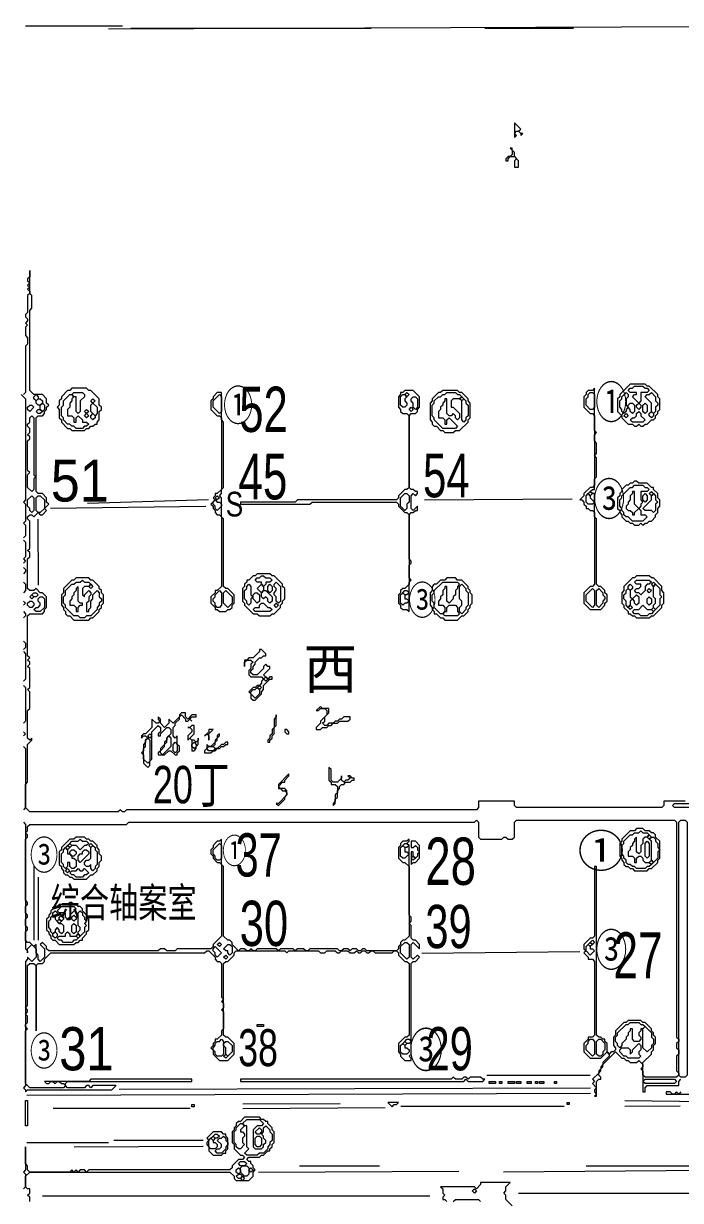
# Model space of a CAD drawing. Extents: x 10 to 1972, y 11 to 1392.
# Drawn here: x 994 to 1306, y 806 to 1364 of the extents above; entities that cross this region are included whole.
import ezdxf

# ---------------------------------------------------------------- set-up
doc = ezdxf.new("R2010")
doc.units = 0
for name, color, linetype, lineweight in [('OCR_TEXT', 6, 'Continuous', 0), ('TEXT_FALLBACK_OUTLINE', 2, 'Continuous', 0), ('TRACE_CURVE', 6, 'Continuous', 0), ('TRACE_STRAIGHT', 5, 'Continuous', 0), ('TRACE_TEXT_SYMBOL', 6, 'Continuous', 0)]:
    doc.layers.add(name, color=color, linetype=linetype, lineweight=lineweight)
doc.styles.add('wqy-unicode', font='wqy-unicode.lff')

msp = doc.modelspace()

# ---------------------------------------------------------------- linework, layer by layer
at = {"layer": 'TEXT_FALLBACK_OUTLINE', "color": 2}
for points in [[(1178, 976), (1178, 973), (1179, 973), (1180, 974), (1181, 973), (1181, 972), (1182, 971), (1181, 970), (1181, 969), (1180, 968), (1179, 969), (1179, 971), (1178, 971), (1178, 965), (1179, 966), (1180, 966), (1182, 968), (1182, 974), (1180, 976)], [(1178, 968), (1179, 969), (1180, 968), (1179, 967)], [(1084, 838), (1081, 835), (1082, 834), (1081, 833), (1081, 832), (1082, 831), (1082, 829), (1084, 827), (1088, 827), (1089, 828), (1090, 828), (1090, 829), (1091, 830), (1091, 835), (1090, 836), (1090, 837), (1089, 837), (1088, 838)], [(1082, 834), (1083, 835), (1084, 834), (1084, 833), (1085, 833), (1086, 832), (1086, 831), (1085, 830), (1083, 830), (1082, 831)], [(1083, 835), (1084, 836), (1085, 835), (1084, 834)], [(1084, 836), (1085, 837), (1086, 837), (1087, 836), (1086, 835), (1085, 835)], [(1088, 835), (1089, 836), (1090, 835), (1090, 834), (1091, 833), (1091, 832), (1090, 831), (1090, 830), (1088, 828), (1086, 828), (1085, 829), (1086, 830), (1087, 830), (1088, 831), (1088, 832), (1086, 834), (1087, 835)]]:
    msp.add_lwpolyline(points, close=True, dxfattribs=at)
at = {"layer": 'TRACE_CURVE', "color": 6}
for points in [[(997, 1247), (997, 1244), (996, 1243), (996, 1242), (997, 1241), (996, 1240), (997, 1239), (996, 1238), (997, 1237), (997, 1236), (996, 1235), (996, 1227), (995, 1226), (995, 1225), (996, 1224), (996, 1223), (995, 1222), (996, 1221), (995, 1220), (995, 1216), (996, 1215), (996, 1212), (995, 1211), (995, 1189), (994, 1188)], [(1002, 1131), (1003, 1131), (1005, 1133), (1004, 1134), (1006, 1136), (1005, 1137), (1005, 1139), (1003, 1141), (1001, 1141), (1000, 1142), (1000, 1177), (1001, 1178), (1003, 1178), (1004, 1179), (1004, 1180), (1005, 1181), (1005, 1182), (1006, 1183), (1005, 1184), (1005, 1186), (1003, 1188), (999, 1188), (997, 1190), (997, 1228), (998, 1229), (998, 1235), (997, 1236), (997, 1247)], [(1175, 1190), (1174, 1189), (1173, 1189), (1173, 1188), (1172, 1187), (1172, 1182), (1173, 1181), (1173, 1180), (1174, 1179), (1176, 1179), (1177, 1178), (1177, 1144), (1176, 1143), (1175, 1143), (1172, 1140), (1172, 1139), (1171, 1138), (1124, 1138), (1123, 1137), (1097, 1137), (1097, 1136), (1130, 1136), (1131, 1137), (1171, 1137), (1172, 1136), (1172, 1135), (1175, 1132), (1176, 1132), (1177, 1131), (1177, 1098), (1175, 1096), (1174, 1096), (1173, 1095), (1173, 1094), (1172, 1093), (1172, 1089), (1173, 1088), (1173, 1087), (1174, 1086), (1176, 1086), (1177, 1085), (1177, 1099), (1178, 1100), (1177, 1101), (1177, 1107), (1178, 1108), (1178, 1109), (1177, 1110), (1177, 1131), (1178, 1132), (1179, 1132), (1180, 1133), (1181, 1133), (1181, 1135), (1179, 1133), (1178, 1134), (1178, 1140), (1179, 1141), (1180, 1140), (1181, 1141), (1181, 1142), (1180, 1142), (1179, 1143), (1178, 1143)], [(1178, 1143), (1177, 1144), (1177, 1178), (1178, 1179), (1180, 1179), (1181, 1180), (1181, 1181), (1182, 1182), (1182, 1187), (1179, 1190), (1175, 1190)], [(993, 1188), (995, 1186), (995, 1138), (994, 1137)], [(994, 1137), (995, 1136), (995, 1128), (994, 1127), (995, 1126), (995, 1121), (994, 1120)], [(1308, 995), (1298, 995), (1298, 993), (1297, 992), (1228, 992), (1227, 993), (1227, 995), (1210, 995), (1210, 992), (1209, 991), (1043, 991), (1042, 990), (1041, 990), (1040, 991), (1039, 990), (997, 990), (995, 992), (995, 1003), (996, 1004), (996, 1022), (998, 1024), (998, 1025), (997, 1024), (996, 1025), (996, 1038), (997, 1039), (997, 1047), (996, 1048), (997, 1049), (997, 1058), (996, 1059), (997, 1060), (997, 1061), (996, 1062), (997, 1063), (996, 1064), (996, 1083), (997, 1084), (1003, 1084), (1004, 1085), (1004, 1086), (1005, 1087), (1005, 1092), (1003, 1094), (1002, 1094), (1000, 1096), (999, 1095), (997, 1095), (996, 1096), (996, 1110), (997, 1111), (997, 1113), (996, 1114), (997, 1115), (997, 1128), (996, 1129), (996, 1130), (997, 1131), (998, 1131), (999, 1130), (1001, 1132), (1002, 1131)], [(994, 1119), (995, 1118), (995, 1111), (994, 1110), (995, 1109), (994, 1108)], [(994, 1106), (995, 1105), (995, 1104), (994, 1103)], [(994, 1099), (995, 1098), (995, 1095), (994, 1094)], [(994, 1090), (995, 1089), (994, 1088)], [(994, 1085), (995, 1084), (995, 1083), (994, 1082)], [(994, 1071), (995, 1070), (995, 1068), (994, 1067)], [(994, 1066), (995, 1065), (995, 1053), (994, 1052)], [(994, 1050), (995, 1049), (995, 1033), (994, 1032)], [(994, 1028), (995, 1027), (994, 1026)], [(994, 1021), (995, 1020), (995, 992), (994, 991)], [(994, 985), (995, 984), (995, 925), (996, 924), (996, 923), (996, 925), (998, 927), (1000, 925), (1000, 921), (998, 919), (996, 921), (996, 920), (995, 919), (995, 860), (994, 859)], [(995, 936), (995, 939), (996, 940), (996, 941), (995, 942), (995, 945), (996, 946), (996, 947), (995, 948), (995, 977), (996, 978), (996, 979), (995, 980), (996, 981), (996, 983), (997, 984), (1043, 984), (1044, 985), (1208, 985), (1209, 986), (1210, 985), (1210, 978), (1211, 977), (1221, 977), (1222, 978), (1223, 978), (1224, 977), (1226, 977), (1227, 978), (1227, 985), (1228, 986), (1303, 986), (1304, 985), (1304, 883), (1305, 882), (1305, 881), (1304, 880), (1304, 878), (1305, 877), (1305, 875), (1304, 874), (1304, 867), (1305, 866), (1305, 865), (1304, 864), (1289, 864), (1288, 865), (1288, 871), (1292, 875), (1292, 876), (1293, 877), (1293, 879), (1294, 880), (1294, 883), (1293, 884), (1293, 885), (1292, 886), (1292, 887), (1289, 890), (1288, 890), (1287, 891), (1281, 891), (1280, 890), (1279, 890)], [(1124, 925), (1123, 924), (1122, 925), (1116, 925), (1115, 924), (1114, 925), (1105, 925), (1104, 924), (1103, 924), (1102, 925), (1101, 924), (1100, 924), (1099, 925), (1097, 925), (1096, 924), (1093, 927), (1093, 928), (1092, 929), (1091, 929), (1089, 931), (1089, 964), (1088, 965), (1088, 977), (1087, 976), (1086, 976), (1084, 974), (1084, 973), (1083, 972), (1083, 970), (1084, 969), (1084, 968), (1086, 966), (1087, 966), (1088, 965), (1088, 931), (1084, 927), (1084, 926), (1083, 925), (1067, 925), (1066, 924), (1062, 924), (1061, 925), (1059, 925), (1058, 924), (1006, 924), (1005, 925), (1005, 926), (1003, 928), (1002, 927), (1004, 925), (1004, 921), (1002, 919), (1001, 920), (1001, 922), (1000, 923), (1000, 927), (999, 926), (997, 928), (996, 928), (995, 929), (995, 933), (996, 934), (996, 935), (995, 936)], [(1173, 874), (1175, 872), (1178, 872), (1178, 873), (1177, 874), (1178, 875), (1178, 918), (1179, 919), (1180, 919), (1182, 921), (1181, 922), (1179, 920), (1178, 921), (1178, 927), (1179, 928), (1182, 925), (1182, 927), (1180, 929), (1179, 929), (1178, 930), (1178, 936), (1177, 937), (1178, 938), (1178, 940), (1177, 941), (1177, 974), (1176, 975), (1177, 976), (1177, 977), (1176, 976), (1174, 976), (1173, 975), (1173, 974), (1172, 973), (1172, 968), (1174, 966), (1175, 966), (1177, 964), (1177, 931), (1175, 929), (1174, 929), (1173, 928), (1173, 927), (1172, 926), (1172, 925), (1171, 924), (1157, 924), (1156, 925), (1155, 925), (1154, 924), (1153, 924), (1152, 925), (1150, 925), (1149, 924), (1148, 925), (1146, 925), (1145, 924), (1144, 924), (1143, 925), (1130, 925), (1129, 924), (1128, 924), (1127, 925), (1124, 925)], [(1279, 890), (1275, 886), (1275, 884), (1274, 883), (1274, 879), (1275, 878), (1275, 877), (1274, 876), (1273, 876), (1272, 875), (1271, 876), (1271, 880), (1270, 881), (1270, 882), (1269, 882), (1268, 883), (1267, 883), (1266, 884), (1266, 964), (1265, 964), (1265, 931), (1264, 930), (1263, 930), (1260, 927), (1260, 925), (1261, 924), (1260, 923), (1262, 921), (1262, 920), (1264, 920), (1265, 919), (1265, 884), (1264, 883), (1262, 883), (1262, 882), (1260, 880), (1260, 876), (1263, 873), (1268, 873), (1271, 876), (1272, 875), (1272, 874), (1269, 871), (1269, 870), (1268, 869), (1268, 868), (1267, 867), (1267, 866), (1264, 863), (1265, 862), (1264, 861), (1266, 859), (1265, 858), (1265, 857), (1266, 856), (1265, 855), (1266, 855), (1266, 862), (1267, 863), (1268, 863), (1268, 864), (1267, 865), (1267, 866), (1268, 867)], [(1027, 860), (1026, 859), (1025, 860), (1024, 860), (1023, 859), (1015, 859), (1014, 860), (1014, 861), (1015, 862), (1074, 862), (1074, 863), (1026, 863), (1025, 862), (1004, 862), (1005, 861), (1006, 861), (1007, 862), (1008, 862), (1009, 861), (1010, 862), (1011, 862), (1012, 861), (1013, 861), (1014, 860), (1013, 859), (997, 859), (995, 861), (995, 886), (996, 887), (995, 888), (995, 889), (996, 890), (996, 893), (995, 894), (996, 895), (996, 896), (995, 897), (996, 898), (996, 917), (997, 918), (999, 918), (1000, 917), (1000, 886), (1000, 917), (1001, 918), (1003, 918), (1004, 919), (1004, 920), (1007, 923), (1080, 923), (1081, 924), (1082, 924), (1085, 921), (1085, 920), (1086, 919), (1087, 919), (1088, 918), (1088, 902), (1089, 901), (1088, 900), (1089, 899), (1089, 897), (1088, 896), (1089, 895)], [(1089, 895), (1089, 887), (1088, 886), (1088, 884), (1086, 882), (1085, 882), (1085, 881), (1084, 880), (1084, 879), (1083, 878), (1084, 877), (1084, 875), (1087, 872), (1091, 872), (1094, 875), (1094, 880), (1091, 883), (1090, 883), (1089, 884), (1089, 918), (1090, 919), (1091, 919), (1094, 922), (1094, 923), (1095, 924), (1118, 924), (1119, 923), (1120, 924), (1134, 924), (1135, 923), (1137, 923), (1138, 924), (1142, 924), (1143, 923), (1144, 923), (1145, 924), (1148, 924), (1149, 923), (1151, 923), (1152, 924), (1153, 923), (1154, 923), (1155, 924), (1156, 924), (1157, 923), (1158, 923), (1159, 924), (1160, 924), (1161, 923), (1169, 923), (1170, 924), (1171, 924), (1172, 923), (1172, 922), (1175, 919), (1176, 919), (1177, 918), (1177, 884), (1176, 883), (1175, 883), (1172, 880), (1172, 876), (1173, 875), (1173, 874)], [(1268, 867), (1268, 868), (1269, 869), (1269, 870), (1275, 876), (1278, 873), (1279, 873), (1280, 872), (1281, 872), (1282, 871), (1285, 871), (1286, 872), (1288, 870), (1288, 869), (1287, 868), (1288, 867), (1288, 857), (1289, 857), (1289, 859), (1290, 860), (1305, 860), (1305, 862), (1306, 863)], [(994, 859), (995, 858), (995, 857), (996, 858), (1036, 858), (1038, 860), (1027, 860)], [(1306, 857), (1305, 856), (1304, 857), (1303, 856), (1302, 856), (1301, 857), (1299, 857), (1299, 856), (1319, 856)]]:
    msp.add_lwpolyline(points, dxfattribs=at)
for points in [[(1265, 1191), (1264, 1190), (1262, 1190), (1261, 1189), (1261, 1188), (1260, 1187), (1260, 1182), (1263, 1179), (1264, 1179), (1265, 1178), (1265, 1145), (1264, 1144), (1263, 1144), (1260, 1141), (1260, 1140), (1258, 1138), (1259, 1138), (1260, 1137), (1260, 1136), (1261, 1135), (1261, 1134), (1262, 1134), (1263, 1133), (1264, 1133), (1265, 1132), (1265, 1098), (1264, 1097), (1263, 1097), (1260, 1094), (1260, 1089), (1263, 1086), (1268, 1086), (1270, 1088), (1270, 1089), (1271, 1090), (1271, 1093), (1270, 1094), (1270, 1095), (1268, 1097), (1267, 1097), (1266, 1098), (1266, 1129), (1265, 1130), (1265, 1141), (1264, 1141), (1263, 1142), (1264, 1143), (1265, 1143), (1265, 1148), (1266, 1149), (1266, 1158), (1265, 1159), (1266, 1160), (1266, 1165), (1265, 1166), (1265, 1169), (1266, 1170), (1265, 1171)], [(999, 1187), (1000, 1188), (1001, 1187), (1001, 1186), (1000, 1185), (999, 1186)], [(1000, 1185), (1001, 1186), (1002, 1186), (1003, 1185), (1003, 1184), (1002, 1183), (1001, 1183), (1000, 1184)], [(1086, 1189), (1084, 1187), (1084, 1186), (1083, 1185), (1083, 1181), (1086, 1178), (1087, 1178), (1088, 1177), (1088, 1143), (1086, 1141), (1085, 1141), (1085, 1140), (1084, 1139), (1085, 1138), (1083, 1136), (1084, 1135), (1084, 1134), (1085, 1133), (1085, 1132), (1086, 1131), (1087, 1131), (1088, 1130), (1088, 1097), (1086, 1095), (1085, 1095), (1085, 1094), (1083, 1092), (1083, 1089), (1085, 1087), (1085, 1086), (1086, 1086), (1087, 1085), (1090, 1085), (1091, 1086), (1092, 1086), (1093, 1087), (1093, 1088), (1094, 1089), (1094, 1093), (1091, 1096), (1090, 1096), (1089, 1097), (1089, 1129), (1088, 1130), (1088, 1139), (1087, 1140), (1088, 1141), (1088, 1143), (1089, 1144), (1089, 1175), (1088, 1176), (1088, 1189)], [(1087, 1188), (1088, 1187), (1088, 1180), (1087, 1179), (1084, 1182), (1084, 1185)], [(1173, 1187), (1174, 1188), (1175, 1188), (1176, 1187), (1175, 1186), (1175, 1185), (1176, 1184), (1176, 1183), (1175, 1182), (1174, 1182), (1173, 1183)], [(1175, 1188), (1176, 1189), (1177, 1188), (1176, 1187)], [(1178, 1186), (1179, 1187), (1180, 1187), (1181, 1186), (1181, 1182), (1180, 1181), (1179, 1182), (1179, 1184), (1178, 1185)], [(1262, 1188), (1263, 1189), (1264, 1189), (1265, 1188), (1265, 1182), (1264, 1181), (1263, 1181), (1261, 1183), (1261, 1186), (1262, 1187)], [(996, 1182), (997, 1183), (998, 1183), (999, 1182), (997, 1180), (996, 1181)], [(1000, 1180), (1001, 1181), (1002, 1181), (1003, 1180), (1002, 1179), (1001, 1179)], [(1002, 1183), (1003, 1184), (1004, 1183), (1004, 1181), (1003, 1180), (1002, 1181)], [(1177, 1181), (1178, 1182), (1179, 1181), (1178, 1180)], [(997, 1177), (998, 1178), (999, 1177), (999, 1150), (1000, 1149), (999, 1148), (999, 1143), (998, 1142), (996, 1144), (996, 1150), (997, 1151), (996, 1152), (996, 1166), (997, 1167), (997, 1168), (996, 1169), (997, 1170), (997, 1172), (996, 1173), (996, 1174), (997, 1175)], [(998, 1140), (999, 1139), (999, 1133), (998, 1132), (997, 1133), (997, 1134), (996, 1135), (996, 1138)], [(1000, 1139), (1001, 1140), (1002, 1140), (1004, 1138), (1004, 1134), (1002, 1132), (1001, 1132), (1000, 1133)], [(1085, 1139), (1086, 1140), (1087, 1139), (1086, 1138)], [(1175, 1141), (1176, 1141), (1177, 1140), (1177, 1137), (1176, 1136), (1176, 1134), (1175, 1133), (1173, 1135), (1173, 1139)], [(1261, 1140), (1262, 1141), (1263, 1140), (1263, 1139), (1265, 1137), (1264, 1136), (1262, 1136), (1261, 1137)], [(1262, 1141), (1263, 1142), (1264, 1141), (1263, 1140)], [(1084, 1137), (1085, 1138), (1086, 1137), (1087, 1137), (1088, 1136), (1088, 1135), (1086, 1133), (1085, 1134), (1085, 1135), (1084, 1136)], [(1087, 1095), (1088, 1094), (1088, 1088), (1087, 1087), (1086, 1087), (1085, 1088), (1085, 1089), (1084, 1090), (1084, 1091), (1085, 1092), (1085, 1093)], [(1089, 1094), (1090, 1095), (1093, 1092), (1093, 1089), (1091, 1087), (1089, 1089)], [(1174, 1094), (1175, 1095), (1176, 1095), (1177, 1094), (1176, 1093), (1175, 1093)], [(1264, 1096), (1265, 1095), (1265, 1088), (1264, 1087), (1261, 1090), (1261, 1093)], [(1266, 1095), (1267, 1096), (1269, 1094), (1269, 1093), (1270, 1092), (1270, 1091), (1269, 1090), (1269, 1089), (1267, 1087), (1266, 1088)], [(996, 1089), (997, 1090), (998, 1090), (999, 1089), (999, 1088), (998, 1087), (997, 1087), (996, 1088)], [(997, 1092), (998, 1093), (999, 1092), (998, 1091)], [(998, 1093), (999, 1094), (1000, 1094), (1001, 1093), (1000, 1092), (999, 1092)], [(1001, 1091), (1002, 1092), (1003, 1092), (1004, 1091), (1004, 1087), (1002, 1085), (1000, 1085), (999, 1086), (1000, 1087), (1001, 1087), (1002, 1088), (1002, 1089), (1001, 1090)], [(1173, 1093), (1174, 1094), (1175, 1093), (1175, 1091), (1176, 1091), (1177, 1090), (1176, 1089), (1175, 1089), (1174, 1088), (1173, 1089)], [(1302, 993), (1303, 994), (1311, 994), (1312, 993), (1311, 992), (1303, 992)], [(1305, 985), (1306, 986), (1308, 986), (1309, 985), (1309, 865), (1308, 864), (1306, 864), (1305, 865)], [(1087, 975), (1088, 974), (1088, 968), (1087, 967), (1086, 967), (1085, 968), (1085, 969), (1084, 970), (1084, 972)], [(1173, 973), (1174, 974), (1175, 973), (1175, 971), (1176, 971), (1177, 970), (1175, 968), (1174, 968), (1173, 969)], [(1174, 974), (1175, 975), (1176, 975), (1177, 974), (1176, 973), (1175, 973)], [(1086, 927), (1087, 928), (1088, 927), (1087, 926)], [(1175, 928), (1176, 928), (1177, 927), (1177, 921), (1176, 920), (1173, 923), (1173, 926)], [(1262, 927), (1263, 928), (1264, 927), (1263, 926)], [(1263, 928), (1264, 929), (1265, 928), (1264, 927)], [(1084, 925), (1085, 926), (1088, 923), (1086, 921), (1085, 922), (1085, 923), (1084, 924)], [(1091, 927), (1092, 927), (1093, 926), (1093, 923), (1092, 922), (1091, 923), (1091, 924), (1090, 924), (1089, 925)], [(1089, 921), (1090, 922), (1091, 921), (1090, 920)], [(1261, 926), (1262, 927), (1263, 926), (1263, 925), (1264, 925), (1265, 924), (1263, 922), (1261, 924)], [(1281, 889), (1282, 890), (1286, 890), (1287, 889), (1288, 889), (1289, 888), (1288, 887), (1287, 887), (1287, 886), (1286, 885), (1286, 884), (1287, 883), (1287, 882), (1286, 881), (1284, 881), (1283, 882), (1283, 887), (1282, 887), (1282, 886), (1281, 885), (1281, 884), (1280, 883), (1280, 882), (1278, 880), (1278, 879), (1277, 878), (1276, 879), (1276, 880), (1275, 881), (1275, 883), (1276, 884), (1276, 885), (1280, 889)], [(1288, 887), (1289, 888), (1292, 885), (1292, 883), (1293, 882), (1293, 880), (1292, 879), (1292, 878), (1290, 876), (1288, 878)], [(1087, 881), (1088, 882), (1089, 881), (1089, 875), (1088, 874), (1086, 874), (1085, 875), (1085, 876), (1084, 877), (1084, 878), (1085, 879), (1085, 880), (1086, 881)], [(1089, 880), (1090, 881), (1091, 881), (1093, 879), (1093, 876), (1091, 874), (1090, 875), (1090, 878), (1089, 879)], [(1173, 879), (1174, 880), (1175, 879), (1175, 878), (1176, 878), (1177, 877), (1177, 876), (1176, 875), (1174, 875), (1173, 876)], [(1174, 880), (1175, 881), (1176, 880), (1175, 879)], [(1175, 881), (1176, 882), (1177, 882), (1178, 881), (1177, 880), (1176, 880)], [(1262, 881), (1263, 882), (1264, 882), (1265, 881), (1265, 875), (1264, 874), (1261, 877), (1261, 879), (1262, 880)], [(1266, 881), (1267, 882), (1268, 882), (1270, 880), (1270, 877), (1269, 876), (1269, 875), (1268, 874), (1267, 874), (1266, 875)], [(1286, 880), (1287, 879), (1287, 877), (1286, 876), (1286, 875), (1287, 874), (1286, 873), (1281, 873), (1280, 874), (1279, 874), (1277, 876), (1277, 877), (1278, 878), (1281, 878), (1282, 877), (1282, 875), (1283, 876), (1283, 877)], [(1089, 874), (1090, 875), (1091, 874), (1090, 873)], [(1288, 862), (1289, 863), (1303, 863), (1304, 862), (1303, 861), (1289, 861)]]:
    msp.add_lwpolyline(points, close=True, dxfattribs=at)
at = {"layer": 'TRACE_STRAIGHT', "color": 5}
for p, q in [((1034.38, 1361.64), (1720.64, 1364.16)), ((995, 1363), (1041, 1363)), ((1045, 1362), (1159, 1362)), ((1213, 1362), (1255, 1362)), ((1006.87, 1134.17), (1080.64, 1135.08)), ((1024.37, 1136.53), (1081.86, 1138.23)), ((1184.36, 1138.13), (1254.37, 1138.62)), ((1000.87, 1128.88), (1000.97, 1097.62)), ((999, 964), (999, 929)), ((1001, 959), (1001, 929)), ((1183.12, 922.82), (1258.13, 923.63)), ((1214, 865), (1263, 865)), ((995.62, 855.47), (1263.12, 856.42)), ((1039.37, 858.29), (1263.12, 859)), ((1008.12, 849.32), (1073.13, 849.35)), ((1098.12, 851.35), (1144.38, 851.45)), ((1098.12, 849.22), (1165.64, 849.67)), ((1173.12, 850.21), (1250.62, 850.32)), ((1279.37, 852.89), (1319.37, 852.5)), ((1279.37, 850.23), (1305.63, 850.35)), ((995.62, 832.99), (1034.38, 833.08)), ((1036.87, 834.15), (1079.38, 834.12)), ((1018.12, 830.92), (1079.38, 831.2)), ((1125, 822), (1163, 822)), ((1261, 822), (1325, 822)), ((1105.62, 818.98), (1200.62, 819.48)), ((1221.86, 819.03), (1349.38, 820.06)), ((1003.12, 807.72), (1186.87, 807.74)), ((1229, 809), (1328, 809))]:
    msp.add_line(p, q, dxfattribs=at)
at = {"layer": 'TRACE_TEXT_SYMBOL', "color": 6}
for points in [[(1227, 1317), (1227, 1310), (1228, 1311), (1227, 1312), (1228, 1313), (1229, 1313), (1230, 1312), (1230, 1311), (1231, 1312), (1230, 1312), (1229, 1313), (1230, 1314)], [(1225, 1305), (1226, 1304), (1226, 1302), (1225, 1301), (1224, 1301), (1223, 1300), (1223, 1299), (1224, 1299), (1224, 1300), (1225, 1301), (1227, 1301), (1228, 1300), (1227, 1299), (1227, 1296), (1229, 1296), (1229, 1299), (1227, 1301), (1227, 1303), (1226, 1304), (1226, 1305)], [(1017, 1191), (1016, 1190), (1015, 1190), (1012, 1187), (1012, 1186), (1011, 1185), (1011, 1183), (1010, 1182), (1011, 1181), (1011, 1177), (1012, 1176), (1012, 1175), (1015, 1172), (1016, 1172), (1017, 1171), (1023, 1171), (1024, 1172), (1025, 1172), (1026, 1173), (1027, 1173), (1028, 1174), (1029, 1174), (1029, 1175), (1030, 1176), (1030, 1180), (1031, 1181), (1031, 1182), (1030, 1183), (1030, 1186), (1026, 1190), (1025, 1190), (1024, 1191)], [(1193, 1190), (1192, 1189), (1191, 1189), (1188, 1186), (1188, 1185), (1187, 1184), (1187, 1176), (1188, 1175), (1188, 1174), (1189, 1173), (1190, 1173), (1192, 1171), (1193, 1171), (1194, 1170), (1198, 1170), (1199, 1171), (1201, 1171), (1205, 1175), (1205, 1176), (1206, 1177), (1206, 1184), (1205, 1185), (1205, 1186), (1202, 1189), (1201, 1189), (1200, 1190)], [(1282, 1193), (1277, 1188), (1277, 1187), (1276, 1186), (1276, 1180), (1278, 1178), (1278, 1177), (1281, 1174), (1283, 1174), (1284, 1173), (1285, 1173), (1286, 1174), (1287, 1173), (1288, 1173), (1289, 1174), (1290, 1174), (1292, 1176), (1293, 1176), (1294, 1177), (1294, 1178), (1295, 1179), (1295, 1180), (1296, 1181), (1296, 1186), (1295, 1187), (1295, 1188), (1291, 1192), (1290, 1192), (1289, 1193)], [(1283, 1191), (1284, 1192), (1288, 1192), (1289, 1191), (1290, 1191), (1291, 1190), (1290, 1189), (1287, 1189), (1287, 1185), (1286, 1184), (1283, 1187), (1284, 1188), (1285, 1188), (1285, 1189), (1282, 1189), (1281, 1190), (1282, 1191)], [(1016, 1188), (1017, 1188), (1018, 1187), (1017, 1186), (1017, 1185), (1016, 1184), (1016, 1182), (1015, 1181), (1015, 1178), (1017, 1178), (1018, 1177), (1018, 1175), (1019, 1175), (1019, 1177), (1020, 1178), (1022, 1176), (1022, 1175), (1024, 1175), (1025, 1174), (1024, 1173), (1023, 1173), (1022, 1172), (1019, 1172), (1018, 1173), (1017, 1173), (1016, 1174), (1015, 1174), (1013, 1176), (1013, 1177), (1012, 1178), (1012, 1182), (1013, 1183), (1013, 1185)], [(1017, 1188), (1018, 1189), (1022, 1189), (1023, 1188), (1023, 1187), (1021, 1185), (1021, 1180), (1020, 1179), (1019, 1180), (1019, 1187), (1018, 1187)], [(1026, 1185), (1027, 1186), (1028, 1185), (1027, 1184)], [(1194, 1188), (1195, 1189), (1199, 1189), (1200, 1188), (1201, 1188), (1202, 1187), (1201, 1186), (1198, 1186), (1197, 1185), (1197, 1182), (1198, 1182), (1201, 1179), (1201, 1177), (1200, 1176), (1199, 1177), (1199, 1178), (1198, 1179), (1197, 1178), (1196, 1178), (1195, 1179), (1195, 1186), (1194, 1186), (1194, 1185), (1193, 1184), (1193, 1183), (1192, 1182), (1192, 1181), (1191, 1180), (1191, 1177), (1193, 1177), (1194, 1176), (1194, 1174), (1195, 1174), (1195, 1176), (1196, 1177), (1200, 1173), (1199, 1172), (1193, 1172), (1189, 1176), (1189, 1177), (1188, 1178), (1188, 1183), (1189, 1184), (1189, 1185), (1191, 1187), (1192, 1187), (1193, 1188)], [(1201, 1186), (1202, 1187), (1203, 1186), (1202, 1185)], [(1202, 1185), (1203, 1186), (1204, 1185), (1204, 1184), (1205, 1183), (1205, 1178), (1204, 1177), (1204, 1176), (1203, 1175), (1202, 1176)], [(1280, 1189), (1281, 1188), (1281, 1187), (1280, 1186), (1280, 1183), (1281, 1182), (1280, 1181), (1280, 1180), (1279, 1179), (1278, 1180), (1278, 1181), (1277, 1182), (1277, 1185), (1278, 1186), (1278, 1187)], [(1291, 1188), (1292, 1189), (1294, 1187), (1294, 1185), (1295, 1184), (1295, 1183), (1294, 1182), (1294, 1180), (1293, 1179), (1292, 1180), (1292, 1184), (1289, 1187), (1290, 1188)], [(1023, 1180), (1024, 1181), (1025, 1180), (1024, 1179)], [(1023, 1178), (1024, 1179), (1025, 1178), (1024, 1177)], [(1026, 1183), (1027, 1184), (1029, 1182), (1029, 1179), (1028, 1178), (1026, 1180)], [(1026, 1178), (1027, 1179), (1028, 1178), (1028, 1177), (1027, 1176), (1026, 1177)], [(1279, 1178), (1280, 1179), (1281, 1178), (1280, 1177)], [(1281, 1183), (1282, 1184), (1283, 1184), (1284, 1183), (1284, 1180), (1283, 1179), (1282, 1180), (1282, 1181), (1281, 1182)], [(1285, 1179), (1286, 1180), (1287, 1179), (1287, 1178), (1289, 1176), (1288, 1175), (1283, 1175), (1282, 1176), (1283, 1177), (1284, 1177), (1285, 1178)], [(1285, 1183), (1286, 1184), (1287, 1183), (1287, 1182), (1286, 1181), (1285, 1182)], [(1288, 1183), (1289, 1184), (1290, 1183), (1290, 1180), (1289, 1179), (1288, 1180)], [(1291, 1179), (1292, 1180), (1293, 1179), (1293, 1178), (1292, 1177), (1291, 1178)], [(1284, 1147), (1283, 1146), (1282, 1146), (1281, 1145), (1280, 1145), (1278, 1143), (1278, 1142), (1277, 1141), (1277, 1140), (1276, 1139), (1276, 1134), (1277, 1133), (1277, 1132), (1278, 1131), (1278, 1130), (1280, 1128), (1281, 1128), (1282, 1127), (1283, 1127), (1284, 1126), (1286, 1126), (1287, 1127), (1288, 1126), (1289, 1127), (1290, 1127), (1291, 1128), (1292, 1128), (1294, 1130), (1294, 1131), (1295, 1132), (1295, 1134), (1296, 1135), (1296, 1138), (1295, 1139), (1295, 1141), (1293, 1143), (1293, 1144), (1292, 1144), (1290, 1146), (1286, 1146), (1285, 1147)], [(1283, 1144), (1284, 1145), (1288, 1145), (1289, 1144), (1290, 1144), (1291, 1143), (1290, 1142), (1287, 1142), (1287, 1138), (1288, 1137), (1287, 1136), (1287, 1135), (1286, 1134), (1284, 1136), (1284, 1142), (1283, 1142), (1283, 1141), (1282, 1140), (1282, 1138), (1281, 1137), (1281, 1136), (1280, 1135), (1280, 1134), (1281, 1133), (1282, 1133), (1283, 1132), (1283, 1131), (1284, 1131), (1284, 1132), (1286, 1134), (1287, 1133), (1287, 1131), (1289, 1131), (1290, 1130), (1288, 1128), (1283, 1128), (1281, 1130), (1280, 1130), (1279, 1131), (1279, 1132), (1278, 1133), (1278, 1134), (1277, 1135), (1277, 1138), (1278, 1139), (1278, 1140), (1282, 1144)], [(1292, 1140), (1293, 1141), (1294, 1140), (1294, 1138), (1295, 1137), (1294, 1136), (1294, 1133), (1293, 1132), (1292, 1133), (1289, 1133), (1288, 1134), (1292, 1138)], [(1288, 1140), (1289, 1141), (1290, 1140), (1290, 1138), (1289, 1137), (1288, 1138)], [(1291, 1141), (1292, 1142), (1293, 1141), (1292, 1140)], [(1019, 1101), (1018, 1100), (1017, 1100), (1013, 1096), (1013, 1094), (1012, 1093), (1012, 1088), (1013, 1087), (1013, 1086), (1014, 1085), (1014, 1084), (1015, 1083), (1016, 1083), (1018, 1081), (1025, 1081), (1026, 1082), (1027, 1082), (1030, 1085), (1030, 1086), (1031, 1087), (1031, 1088), (1032, 1089), (1032, 1093), (1031, 1094), (1031, 1095), (1030, 1096), (1030, 1097), (1027, 1100), (1026, 1100), (1025, 1101)], [(1105, 1103), (1104, 1102), (1103, 1102), (1101, 1100), (1100, 1100), (1100, 1099), (1099, 1098), (1099, 1097), (1098, 1096), (1098, 1090), (1099, 1089), (1099, 1088), (1103, 1084), (1105, 1084), (1106, 1083), (1111, 1083), (1112, 1084), (1113, 1084), (1116, 1087), (1116, 1088), (1117, 1089), (1117, 1090), (1118, 1091), (1118, 1096), (1117, 1097), (1117, 1098), (1113, 1102), (1112, 1102), (1111, 1103)], [(1106, 1101), (1107, 1102), (1108, 1102), (1109, 1101), (1111, 1101), (1112, 1100), (1111, 1099), (1109, 1099), (1109, 1098), (1108, 1097), (1107, 1098), (1107, 1099), (1105, 1099), (1104, 1100), (1105, 1101)], [(1195, 1101), (1194, 1100), (1192, 1100), (1190, 1098), (1189, 1098), (1188, 1097), (1188, 1095), (1187, 1094), (1187, 1088), (1188, 1087), (1188, 1086), (1189, 1085), (1189, 1084), (1190, 1084), (1192, 1082), (1193, 1082), (1194, 1081), (1200, 1081), (1202, 1083), (1203, 1083), (1205, 1085), (1205, 1086), (1206, 1087), (1206, 1088), (1207, 1089), (1207, 1093), (1206, 1094), (1206, 1095), (1205, 1096), (1205, 1097), (1202, 1100), (1200, 1100), (1199, 1101)], [(1285, 1102), (1284, 1101), (1283, 1101), (1279, 1097), (1279, 1095), (1278, 1094), (1278, 1089), (1279, 1088), (1279, 1087), (1281, 1085), (1281, 1084), (1282, 1084), (1283, 1083), (1284, 1083), (1285, 1082), (1291, 1082), (1292, 1083), (1293, 1083), (1297, 1087), (1297, 1088), (1298, 1089), (1298, 1094), (1297, 1095), (1297, 1097), (1293, 1101), (1292, 1101), (1291, 1102)], [(1021, 1099), (1022, 1100), (1023, 1099), (1025, 1099), (1026, 1098), (1025, 1097), (1023, 1097), (1022, 1096), (1022, 1093), (1023, 1092), (1023, 1093), (1025, 1095), (1026, 1094), (1026, 1093), (1025, 1092), (1025, 1090), (1024, 1089), (1024, 1085), (1025, 1085), (1025, 1086), (1026, 1087), (1026, 1090), (1027, 1091), (1027, 1093), (1029, 1095), (1030, 1094), (1030, 1092), (1031, 1091), (1031, 1090), (1030, 1089), (1030, 1088), (1029, 1087), (1029, 1086), (1026, 1083), (1024, 1083), (1023, 1082), (1021, 1082), (1020, 1083), (1018, 1083), (1014, 1087), (1014, 1088), (1013, 1089), (1013, 1092), (1014, 1093), (1014, 1095), (1017, 1098), (1018, 1098), (1019, 1099)], [(1020, 1097), (1019, 1096), (1019, 1095), (1018, 1094), (1018, 1093), (1017, 1092), (1017, 1091), (1016, 1090), (1016, 1088), (1018, 1088), (1019, 1087), (1019, 1085), (1020, 1085), (1020, 1087), (1021, 1088), (1022, 1088), (1022, 1089), (1021, 1089), (1020, 1090)], [(1025, 1097), (1026, 1098), (1027, 1097), (1026, 1096)], [(1100, 1097), (1101, 1098), (1102, 1097), (1102, 1093), (1103, 1092), (1102, 1091), (1102, 1089), (1101, 1088), (1100, 1089), (1100, 1090), (1099, 1091), (1099, 1095), (1100, 1096)], [(1107, 1098), (1108, 1097), (1108, 1095), (1107, 1094), (1105, 1096)], [(1107, 1094), (1108, 1095), (1109, 1095), (1112, 1092), (1112, 1090), (1111, 1089), (1110, 1090), (1110, 1091), (1109, 1092), (1108, 1091), (1107, 1092)], [(1110, 1097), (1111, 1098), (1112, 1097), (1112, 1095), (1111, 1094), (1110, 1095)], [(1113, 1098), (1114, 1099), (1116, 1097), (1116, 1090), (1115, 1089), (1114, 1090), (1114, 1092), (1113, 1093), (1113, 1094), (1114, 1095), (1114, 1096), (1113, 1097)], [(1193, 1099), (1200, 1099), (1201, 1098), (1200, 1097), (1200, 1096), (1199, 1095), (1199, 1093), (1198, 1092), (1198, 1091), (1196, 1089), (1195, 1090), (1195, 1097), (1194, 1097), (1194, 1096), (1193, 1095), (1193, 1093), (1192, 1092), (1192, 1091), (1191, 1090), (1191, 1088), (1193, 1088), (1194, 1087), (1194, 1085), (1193, 1084), (1192, 1084), (1189, 1087), (1189, 1089), (1188, 1090), (1188, 1093), (1189, 1094), (1189, 1095)], [(1201, 1097), (1202, 1098), (1204, 1096), (1204, 1095), (1205, 1094), (1205, 1088), (1204, 1087), (1204, 1086), (1202, 1084), (1201, 1085), (1201, 1087), (1202, 1088), (1202, 1090), (1201, 1091)], [(1280, 1095), (1281, 1096), (1282, 1095), (1282, 1092), (1283, 1091), (1282, 1090), (1282, 1088), (1281, 1087), (1280, 1088), (1280, 1090), (1279, 1091), (1279, 1093), (1280, 1094)], [(1281, 1097), (1282, 1098), (1283, 1097), (1283, 1096), (1282, 1095), (1281, 1096)], [(1284, 1099), (1285, 1100), (1291, 1100), (1292, 1099), (1291, 1098), (1290, 1098), (1289, 1097), (1289, 1095), (1287, 1093), (1286, 1094), (1285, 1094), (1284, 1095), (1285, 1096), (1286, 1096), (1287, 1097), (1287, 1098), (1285, 1098)], [(1290, 1095), (1291, 1096), (1292, 1095), (1291, 1094)], [(1292, 1098), (1293, 1099), (1294, 1098), (1293, 1097)], [(1293, 1097), (1294, 1098), (1296, 1096), (1296, 1093), (1297, 1092), (1296, 1091), (1296, 1088), (1294, 1086), (1293, 1087), (1293, 1088), (1294, 1089), (1294, 1091), (1293, 1092)], [(1103, 1093), (1104, 1094), (1105, 1094), (1106, 1093), (1106, 1090), (1105, 1089), (1103, 1091)], [(1285, 1093), (1286, 1092), (1286, 1089), (1285, 1088), (1284, 1089), (1284, 1090), (1283, 1091)], [(1290, 1091), (1291, 1092), (1292, 1091), (1292, 1089), (1291, 1088), (1290, 1089)], [(1106, 1088), (1107, 1089), (1108, 1089), (1110, 1087), (1111, 1087), (1112, 1086), (1111, 1085), (1104, 1085), (1103, 1086), (1104, 1087), (1106, 1087)], [(1113, 1088), (1114, 1089), (1115, 1088), (1114, 1087)], [(1195, 1087), (1196, 1088), (1199, 1088), (1200, 1087), (1200, 1085), (1201, 1084), (1200, 1083), (1194, 1083), (1193, 1084), (1194, 1085), (1195, 1085)], [(1281, 1087), (1282, 1088), (1283, 1087), (1282, 1086)], [(1288, 1088), (1290, 1086), (1292, 1086), (1293, 1085), (1292, 1084), (1291, 1084), (1290, 1083), (1287, 1083), (1286, 1084), (1284, 1084), (1283, 1085), (1284, 1086), (1286, 1086)], [(1292, 1086), (1293, 1087), (1294, 1086), (1293, 1085)], [(1106, 1067), (1106, 1066), (1103, 1063), (1101, 1063), (1100, 1062), (1099, 1062), (1099, 1059), (1099, 1061), (1100, 1062), (1102, 1062), (1103, 1061), (1102, 1060), (1102, 1058), (1101, 1057), (1101, 1055), (1102, 1054), (1107, 1054), (1108, 1053), (1107, 1052), (1107, 1051), (1106, 1050), (1105, 1050), (1104, 1049), (1103, 1049), (1101, 1047), (1102, 1046), (1102, 1044), (1103, 1043), (1104, 1043), (1107, 1046), (1107, 1047), (1108, 1048), (1108, 1050), (1111, 1053), (1112, 1053), (1112, 1054), (1111, 1054), (1110, 1053), (1108, 1055), (1111, 1058), (1111, 1059), (1110, 1059), (1109, 1060), (1108, 1059), (1108, 1058), (1105, 1055), (1103, 1055), (1102, 1056), (1102, 1057), (1103, 1058), (1103, 1059), (1104, 1060), (1104, 1061), (1106, 1063), (1107, 1063), (1108, 1064), (1109, 1064), (1109, 1065), (1107, 1067)], [(1108, 1053), (1109, 1054), (1110, 1053), (1109, 1052)], [(1104, 1048), (1105, 1049), (1106, 1048), (1106, 1046), (1104, 1044), (1102, 1046), (1102, 1047), (1103, 1048)], [(1105, 1049), (1106, 1050), (1107, 1049), (1106, 1048)], [(1135, 1040), (1133, 1038), (1134, 1038), (1135, 1039), (1137, 1039), (1138, 1038), (1138, 1036), (1135, 1033), (1135, 1032), (1133, 1030), (1133, 1029), (1135, 1029), (1136, 1030), (1138, 1030), (1139, 1031), (1140, 1031), (1141, 1032), (1143, 1032), (1144, 1033), (1148, 1033), (1149, 1034), (1149, 1035), (1146, 1035), (1145, 1034), (1144, 1034), (1143, 1033), (1142, 1033), (1141, 1032), (1139, 1032), (1138, 1031), (1137, 1031), (1136, 1032), (1137, 1033), (1137, 1035), (1139, 1037), (1139, 1039), (1136, 1039)], [(1114, 1036), (1114, 1035), (1113, 1034), (1113, 1030), (1112, 1029), (1112, 1027), (1111, 1026), (1111, 1025), (1110, 1024), (1110, 1023), (1111, 1023), (1111, 1024), (1112, 1025), (1112, 1026), (1113, 1027), (1113, 1030), (1114, 1031)], [(1074, 1031), (1073, 1030), (1072, 1030), (1073, 1030), (1074, 1029), (1074, 1028), (1072, 1026), (1072, 1024), (1073, 1025), (1074, 1024), (1074, 1019), (1075, 1019), (1076, 1020), (1076, 1021), (1077, 1022), (1077, 1025), (1077, 1024), (1076, 1023), (1075, 1024), (1074, 1024), (1073, 1025), (1075, 1027), (1075, 1031)], [(1082, 1029), (1082, 1028), (1080, 1026), (1081, 1027), (1082, 1026), (1082, 1024), (1082, 1027), (1084, 1029)], [(1118, 1029), (1118, 1028), (1119, 1027), (1120, 1027), (1120, 1028), (1119, 1029)], [(1052, 1024), (1053, 1025), (1054, 1024), (1054, 1014), (1053, 1013), (1051, 1015), (1051, 1020), (1052, 1021)], [(1053, 1026), (1054, 1027), (1055, 1026), (1054, 1025)], [(1062, 1025), (1063, 1026), (1064, 1025), (1064, 1021), (1060, 1017), (1059, 1018), (1059, 1019), (1061, 1021), (1061, 1022), (1062, 1023)], [(1065, 1022), (1066, 1023), (1067, 1022), (1067, 1019), (1066, 1018), (1065, 1019)], [(1074, 1022), (1075, 1023), (1076, 1022), (1076, 1021), (1075, 1020), (1074, 1021)], [(1087, 1027), (1086, 1026), (1086, 1025), (1085, 1024), (1085, 1023), (1083, 1021), (1082, 1021), (1081, 1022), (1081, 1020), (1080, 1019), (1080, 1018), (1083, 1018), (1084, 1019), (1085, 1019), (1086, 1020), (1087, 1020), (1088, 1021), (1089, 1021), (1090, 1022), (1091, 1022), (1091, 1023), (1090, 1023), (1089, 1022), (1088, 1022), (1086, 1020), (1085, 1020), (1084, 1021), (1085, 1022), (1085, 1023), (1086, 1024), (1086, 1025), (1087, 1026)], [(1081, 1020), (1082, 1021), (1084, 1021), (1085, 1020), (1084, 1019), (1082, 1019)], [(1120, 1008), (1115, 1003), (1115, 1001), (1116, 1001), (1117, 1000), (1118, 1000), (1119, 999), (1119, 998), (1115, 994), (1114, 994), (1115, 993), (1118, 996), (1118, 997), (1119, 998), (1119, 1000), (1118, 1001), (1116, 1001), (1115, 1002), (1117, 1004), (1118, 1004), (1118, 1005), (1120, 1007)], [(1139, 1011), (1139, 1005), (1140, 1004), (1140, 1003), (1142, 1003), (1143, 1002), (1143, 999), (1142, 998), (1142, 995), (1141, 994), (1141, 993), (1142, 994), (1142, 996), (1143, 997), (1143, 1000), (1144, 1001), (1144, 1002), (1145, 1003), (1146, 1003), (1147, 1004), (1149, 1004), (1150, 1005), (1151, 1005), (1151, 1006), (1150, 1006), (1149, 1007), (1148, 1007), (1149, 1006), (1148, 1005), (1147, 1005), (1146, 1004), (1145, 1005), (1145, 1007), (1145, 1006), (1143, 1004), (1141, 1004), (1140, 1005), (1140, 1010)], [(1019, 978), (1018, 977), (1016, 977), (1012, 973), (1012, 972), (1011, 971), (1011, 965), (1012, 964), (1012, 963), (1013, 962), (1013, 961), (1014, 960), (1015, 960), (1016, 959), (1017, 959), (1018, 958), (1024, 958), (1026, 960), (1027, 960), (1029, 962), (1029, 963), (1030, 964), (1030, 966), (1031, 967), (1031, 969), (1030, 970), (1030, 972), (1029, 973), (1029, 974), (1027, 976), (1026, 976), (1025, 977), (1024, 977), (1023, 978)], [(1285, 982), (1284, 981), (1282, 981), (1278, 977), (1278, 976), (1277, 975), (1277, 969), (1278, 968), (1278, 967), (1279, 966), (1279, 965), (1280, 964), (1281, 964), (1282, 963), (1283, 963), (1284, 962), (1290, 962), (1291, 963), (1292, 963), (1295, 966), (1295, 967), (1296, 968), (1296, 976), (1294, 978), (1294, 979), (1293, 980), (1292, 980), (1291, 981), (1289, 981), (1288, 982)], [(1286, 980), (1287, 981), (1288, 980), (1290, 980), (1291, 979), (1290, 978), (1289, 978), (1288, 977), (1288, 975), (1287, 974), (1287, 971), (1286, 970), (1285, 971), (1285, 978), (1284, 977), (1284, 976), (1283, 975), (1283, 974), (1282, 973), (1282, 972), (1281, 971), (1281, 969), (1283, 969), (1284, 968), (1284, 966), (1285, 966), (1285, 968), (1286, 969), (1287, 969), (1288, 968), (1288, 967), (1289, 966), (1291, 966), (1292, 965), (1291, 964), (1290, 964), (1289, 963), (1285, 963), (1284, 964), (1283, 964), (1282, 965), (1281, 965), (1280, 966), (1280, 967), (1279, 968), (1279, 969), (1278, 970), (1278, 974), (1279, 975), (1279, 976), (1282, 979), (1283, 979), (1284, 980)], [(1290, 978), (1291, 979), (1292, 978), (1291, 977)], [(1291, 977), (1292, 978), (1293, 978), (1294, 977), (1294, 976), (1295, 975), (1295, 973), (1296, 972), (1295, 971), (1295, 968), (1293, 966), (1292, 967), (1292, 976)], [(1013, 972), (1014, 973), (1015, 972), (1015, 970), (1016, 970), (1017, 969), (1017, 968), (1018, 968), (1019, 967), (1019, 964), (1018, 963), (1017, 963), (1016, 964), (1016, 966), (1015, 966), (1015, 964), (1014, 963), (1013, 964), (1013, 965), (1012, 966), (1012, 970), (1013, 971)], [(1014, 973), (1015, 974), (1016, 973), (1015, 972)], [(1015, 974), (1016, 975), (1017, 974), (1016, 973)], [(1020, 976), (1021, 977), (1022, 976), (1024, 976), (1025, 975), (1024, 974), (1023, 974), (1021, 972), (1019, 974), (1017, 974), (1016, 975), (1017, 976)], [(1026, 973), (1027, 974), (1028, 973), (1028, 972), (1029, 971), (1029, 965), (1028, 964), (1028, 963), (1027, 962), (1026, 963), (1026, 965), (1025, 964), (1024, 964), (1023, 965), (1023, 966), (1024, 967), (1025, 967), (1026, 968)], [(1025, 974), (1026, 975), (1027, 974), (1026, 973)], [(1289, 975), (1290, 976), (1291, 975), (1291, 969), (1290, 968), (1289, 969)], [(1016, 971), (1017, 972), (1018, 972), (1019, 971), (1019, 970), (1018, 969), (1017, 969), (1016, 970)], [(1022, 971), (1023, 972), (1024, 972), (1025, 971), (1025, 970), (1021, 966), (1020, 967), (1020, 969), (1021, 970), (1022, 970)], [(1291, 966), (1292, 967), (1293, 966), (1292, 965)], [(1014, 962), (1015, 963), (1016, 962), (1015, 961)], [(1019, 962), (1020, 963), (1021, 962), (1022, 962), (1023, 963), (1025, 961), (1024, 960), (1023, 960), (1022, 959), (1019, 959), (1018, 960), (1017, 960), (1016, 961), (1017, 962)], [(1016, 947), (1015, 946), (1011, 946), (1010, 945), (1009, 945), (1007, 943), (1007, 942), (1006, 941), (1006, 940), (1005, 939), (1005, 934), (1006, 933), (1006, 932), (1007, 931), (1007, 930), (1008, 929), (1009, 929), (1011, 927), (1018, 927), (1019, 928), (1020, 928), (1021, 929), (1022, 929), (1022, 930), (1024, 932), (1024, 933), (1025, 934), (1025, 939), (1024, 940), (1024, 941), (1022, 943), (1022, 944), (1021, 945), (1020, 945), (1019, 946), (1018, 946), (1017, 947)], [(1012, 945), (1018, 945), (1019, 944), (1016, 941), (1016, 940), (1015, 939), (1014, 940), (1014, 942), (1011, 942), (1010, 943)], [(1007, 940), (1008, 941), (1009, 940), (1009, 939), (1011, 937), (1012, 937), (1013, 936), (1013, 933), (1012, 932), (1011, 933), (1011, 934), (1010, 935), (1009, 934), (1009, 933), (1008, 932), (1007, 933), (1007, 934), (1006, 935), (1006, 938), (1007, 939)], [(1008, 942), (1009, 943), (1010, 942), (1010, 941), (1009, 940), (1008, 941)], [(1010, 938), (1011, 939), (1012, 938), (1011, 937)], [(1011, 940), (1012, 941), (1013, 940), (1013, 939), (1012, 938), (1011, 939)], [(1017, 940), (1018, 941), (1019, 940), (1019, 939), (1018, 938), (1017, 939)], [(1020, 942), (1021, 943), (1022, 942), (1022, 941), (1023, 940), (1023, 939), (1024, 938), (1023, 937), (1024, 936), (1023, 935), (1023, 933), (1021, 931), (1020, 932), (1020, 933), (1021, 934), (1021, 935), (1020, 936)], [(1008, 932), (1009, 933), (1010, 932), (1010, 931), (1009, 930), (1008, 931)], [(1014, 932), (1015, 933), (1016, 932), (1016, 931), (1019, 931), (1020, 930), (1019, 929), (1018, 929), (1017, 928), (1013, 928), (1012, 929), (1011, 929), (1010, 930), (1011, 931), (1014, 931)], [(1017, 936), (1018, 937), (1019, 936), (1019, 933), (1018, 932), (1017, 933)], [(1019, 931), (1020, 932), (1021, 931), (1020, 930)], [(1105, 889), (1108, 889), (1108, 888), (1105, 888)], [(1198, 864), (1197, 863), (1097, 863), (1097, 862), (1203, 862), (1204, 863), (1205, 862), (1212, 862), (1213, 863), (1212, 863), (1211, 864), (1206, 864), (1205, 863), (1204, 864), (1203, 864), (1202, 863), (1199, 863)], [(1215, 862), (1218, 862), (1218, 861), (1215, 861)], [(1220, 862), (1221, 862), (1221, 861), (1220, 861)], [(1224, 862), (1227, 862), (1227, 861), (1224, 861)], [(1228, 862), (1230, 862), (1230, 861), (1228, 861)], [(1233, 862), (1235, 862), (1235, 861), (1233, 861)], [(1237, 862), (1238, 862), (1238, 861), (1237, 861)], [(1239, 862), (1241, 862), (1241, 861), (1239, 861)], [(1246, 862), (1247, 862), (1247, 861), (1246, 861)], [(995, 853), (996, 853), (996, 841), (995, 841)], [(1074, 851), (1075, 851), (1075, 850), (1074, 850)], [(1167, 852), (1169, 850), (1170, 851), (1171, 851), (1172, 852)], [(1252, 852), (1253, 852), (1253, 851), (1252, 851)], [(1100, 844), (1106, 844), (1108, 842), (1107, 841), (1105, 841), (1103, 839), (1103, 831), (1104, 830), (1107, 830), (1108, 831), (1108, 832), (1109, 833), (1109, 834), (1108, 835), (1108, 836), (1107, 837), (1108, 838), (1108, 840), (1109, 841), (1111, 839), (1111, 838), (1112, 837), (1112, 834), (1111, 833), (1111, 832), (1110, 831), (1110, 830), (1108, 828), (1106, 828), (1105, 827), (1100, 827), (1099, 828), (1101, 830), (1100, 831), (1100, 841), (1099, 841), (1098, 842)], [(1097, 842), (1098, 842), (1099, 841), (1097, 839), (1097, 838), (1098, 838), (1099, 837), (1099, 836), (1098, 835), (1098, 833), (1099, 832), (1097, 830), (1096, 830), (1095, 831), (1095, 832), (1094, 833), (1094, 838), (1095, 839), (1095, 840)], [(1106, 840), (1107, 839), (1107, 838), (1106, 837), (1105, 837), (1104, 838)], [(1104, 835), (1105, 836), (1106, 836), (1107, 835), (1107, 832), (1106, 831), (1105, 831), (1104, 832)], [(1096, 823), (1097, 824), (1099, 824), (1100, 823), (1099, 822), (1097, 822)], [(1097, 821), (1098, 822), (1100, 822), (1101, 821), (1101, 818), (1100, 817), (1099, 817), (1097, 819)], [(1095, 820), (1096, 821), (1097, 820), (1097, 819), (1096, 818), (1095, 819)], [(1095, 817), (1096, 818), (1097, 818), (1098, 817), (1097, 816), (1096, 816)], [(1097, 816), (1098, 817), (1099, 816), (1098, 815)], [(1101, 820), (1102, 821), (1103, 820), (1102, 819)], [(1207, 810), (1208, 811), (1209, 810), (1208, 809)]]:
    msp.add_lwpolyline(points, close=True, dxfattribs=at)
for points in [[(1069, 1037), (1068, 1036), (1068, 1035), (1065, 1032), (1063, 1034), (1063, 1032), (1061, 1030), (1059, 1032), (1059, 1034), (1058, 1035), (1058, 1034), (1059, 1033), (1058, 1032), (1057, 1032), (1055, 1034), (1055, 1030), (1052, 1027), (1051, 1027), (1050, 1026), (1050, 1025), (1051, 1026), (1052, 1026), (1053, 1025), (1052, 1024), (1052, 1023), (1051, 1022), (1051, 1019), (1050, 1018), (1051, 1017), (1051, 1013), (1053, 1011), (1054, 1012), (1054, 1014), (1055, 1015), (1055, 1028), (1058, 1031), (1059, 1030), (1059, 1028), (1058, 1027), (1058, 1026), (1059, 1026), (1059, 1027), (1062, 1030), (1063, 1030), (1064, 1029), (1064, 1027), (1062, 1025), (1062, 1024), (1061, 1023), (1061, 1022), (1059, 1020), (1059, 1019), (1058, 1018), (1058, 1017), (1061, 1017), (1063, 1019), (1064, 1019), (1066, 1017), (1067, 1017), (1067, 1018), (1068, 1019), (1068, 1021), (1067, 1022), (1067, 1026)], [(1067, 1026), (1066, 1025), (1065, 1026), (1065, 1030), (1066, 1031), (1066, 1032), (1068, 1034), (1068, 1035), (1069, 1036), (1071, 1034), (1071, 1033), (1072, 1033), (1073, 1034), (1074, 1033), (1073, 1034), (1074, 1035), (1076, 1035), (1076, 1036), (1074, 1036), (1072, 1034), (1071, 1035), (1071, 1037), (1069, 1037)], [(1099, 845), (1097, 843), (1096, 843), (1095, 842), (1095, 841), (1094, 840), (1094, 839), (1093, 838), (1093, 833), (1094, 832), (1094, 830), (1097, 827), (1098, 827), (1099, 826), (1098, 825), (1096, 825), (1093, 822), (1093, 821), (1092, 820), (1025, 820), (1024, 819), (1023, 820), (1021, 820), (1020, 819), (1019, 820), (1018, 819), (1017, 820), (1016, 819), (997, 819), (996, 820), (996, 822), (995, 823), (995, 831), (995, 820), (994, 819)], [(1107, 827), (1108, 827), (1110, 829), (1111, 829), (1111, 830), (1112, 831), (1112, 832), (1113, 833), (1113, 838), (1112, 839), (1112, 840), (1110, 842), (1110, 843), (1109, 843), (1108, 844), (1107, 844), (1106, 845), (1099, 845)], [(997, 805), (997, 807), (996, 808), (997, 809), (997, 811), (996, 811), (995, 812), (995, 817), (997, 819), (1092, 819), (1094, 817), (1094, 816), (1095, 815), (1101, 815), (1103, 817), (1103, 819), (1104, 820), (1103, 821), (1103, 822), (1102, 823), (1102, 824), (1101, 824), (1100, 825), (1101, 826), (1106, 826), (1107, 827)], [(994, 819), (995, 818), (995, 812), (994, 811)], [(1226, 803), (1223, 806), (1223, 808), (1222, 809), (1223, 810), (1223, 812), (1225, 814), (1211, 814), (1211, 813), (1209, 811), (1208, 812), (1192, 812), (1193, 811), (1193, 809), (1194, 808), (1193, 807), (1193, 806), (1194, 806), (1195, 805)], [(1198, 805), (1199, 806), (1210, 806), (1211, 805)]]:
    msp.add_lwpolyline(points, dxfattribs=at)

# ---------------------------------------------------------------- texts
at = {"layer": 'OCR_TEXT', "color": 6, "style": 'wqy-unicode'}
for s, height, width, p in [('①', 14.6, 0.72, (1088.71, 1175.63)), ('52', 21.498, 0.72, (1096.46, 1170.29)), ('①', 15.52, 0.72, (1265.35, 1176.67)), ('51', 19.824, 0.932877, (1007, 1137.26)), ('45', 21.687, 0.72, (1096.04, 1138.29)), ('54', 20.701, 0.72, (1183.63, 1139.28)), ('③', 15.52, 0.72, (1264.35, 1130.67)), ('S', 11.73, 0.793966, (1090, 1130.16)), ('③', 13.69, 0.72, (1176.57, 1083.59)), ('西', 19.01, 0.982852, (1127, 1048.39)), ('20丁', 17.763, 0.72, (1055.42, 994.03)), ('③', 13.69, 0.729633, (997, 962.59)), ('①', 11.87, 0.72, (1088.3, 965.51)), ('37', 20.521, 0.72, (1094.66, 959.27)), ('28', 22.451, 0.72, (1184.74, 955.3)), ('①', 15.52, 1.053481, (1257, 963.67)), ('综合轴案室', 14.111, 0.72, (1006.94, 939.85)), ('30', 21.475, 0.72, (1096.64, 926.29)), ('39', 20.521, 0.72, (1184.75, 925.27)), ('③', 15.52, 0.72, (1265.35, 916.67)), ('27', 21.782, 0.72, (1274, 911)), ('③', 13.69, 0.729633, (997, 869.59)), ('31', 20.521, 0.845527, (1011, 867.27)), ('38', 17.57, 0.72, (1095.96, 869.23)), ('③', 16.43, 0.72, (1176.99, 868.71)), ('29', 20.521, 0.72, (1185.31, 867.27))]:
    msp.add_text(s, height=height, dxfattribs=dict(at, width=width)).set_placement(p)

doc.saveas('drawing.dxf')
